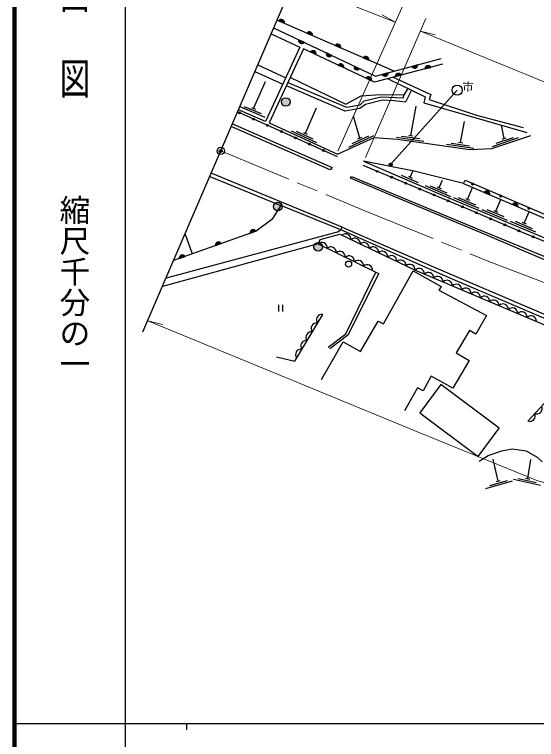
# Model space of a CAD drawing. Units: millimetres at full size, sheet at 1:1000; details may follow other scales. Extents: x 40000 to 680000, y 20000 to 380000.
# Drawn here: x 40000 to 124995, y 202409 to 320306 of the extents above; entities that cross this region are included whole.
import ezdxf
from ezdxf.enums import TextEntityAlignment as Align

# ---------------------------------------------------------------- set-up
doc = ezdxf.new("R2010")
doc.units = ezdxf.units.MM
doc.header["$LTSCALE"] = 1000
doc.header["$PDMODE"] = 32
doc.header["$PDSIZE"] = 500
doc.linetypes.add('CHAIN', pattern=[18.5, 12, -1.5, 3.5, -1.5])
for name, color, linetype, lineweight in [('M-BGD', 7, 'Continuous', 25), ('M-BGD-EXST', 7, 'Continuous', 25), ('M-BMK', 2, 'CHAIN', 13), ('M-BMK-OTRS', 5, 'Continuous', 25), ('M-BMK-SRVR', 3, 'Continuous', 25), ('M-STR-HTXT', 7, 'Continuous', 13), ('M-TTL', 2, 'Continuous', 140), ('M-TTL-BAND', 7, 'Continuous', 25)]:
    doc.layers.add(name, color=color, linetype=linetype, lineweight=lineweight)
doc.layers.add('M-OTRS', color=6, linetype='Continuous')
doc.styles.add('@ＭＳ ゴシック', font='')
doc.styles.add('ＭＳ ゴシック', font='')
doc.styles.get('@ＭＳ ゴシック').set_extended_font_data('@MS Gothic')
doc.styles.get('ＭＳ ゴシック').set_extended_font_data('MS Gothic')

msp = doc.modelspace()

# ---------------------------------------------------------------- hatches: boundary and pattern name
at = {"layer": 'M-BGD'}
for points in [[(83940, 318875, 0.82183), (83032, 319272)], [(88522, 316875, 0.82183), (87614, 317271)], [(86264, 316213, 0.82183), (87159, 315787)], [(93104, 314874, 0.82183), (92196, 315271)], [(89088, 313792, 0.82183), (88191, 314213)], [(90779, 314065, 0.82183), (91674, 313639)], [(97687, 312874, 0.82183), (96778, 313270)], [(93615, 311668, 0.82183), (92718, 312089)], [(95294, 311916, 0.82183), (96189, 311490)], [(104704, 311855, 0.82183), (105661, 312115)], [(107790, 311706, 0.82183), (106831, 311458)], [(98141, 309545, 0.82183), (97244, 309965)], [(99879, 310546, 0.82183), (100835, 310805)], [(102950, 310453, 0.82183), (101990, 310205)], [(84485, 306707, 0.41421), (83548, 306387, 0.41421), (83867, 305450, 1)], [(114405, 292939, 0.4608), (114496, 292643, 0.4608), (114774, 292780)], [(117382, 290981, 0.82183), (116472, 291371)], [(118997, 290962, 0.4608), (119089, 290666, 0.4608), (119366, 290803)], [(83191, 289714, 0.41421), (82254, 289394, 0.41421), (82573, 288457, 1)], [(121978, 289012, 0.82183), (121067, 289402)], [(123590, 288985, 0.4608), (123681, 288690, 0.4608), (123959, 288826)], [(79316, 285074, 0.82183), (78382, 284741)], [(73666, 283062, 0.82183), (72732, 282730)], [(89735, 283158, 0.41421), (88798, 282838, 0.41421), (89117, 281901, 1)], [(67766, 280962, 0.82183), (66833, 280629)]]:
    msp.add_hatch(color=256, dxfattribs=at).paths.add_polyline_path(points)
at = {"layer": 'M-BGD-EXST'}
msp.add_hatch(color=256, dxfattribs=at).paths.add_polyline_path([(101026, 295768, 0.41421), (101365, 295668, 0.41421), (101465, 296007, 1)])

# ---------------------------------------------------------------- linework, layer by layer
at = {"layer": 'M-BGD'}
for p, q in [((101815, 311071), (82736, 319401)), ((83032, 319272), (83940, 318875)), ((87614, 317271), (88522, 316875)), ((87159, 315787), (86264, 316213)), ((92196, 315271), (93104, 314874)), ((88191, 314213), (89088, 313792)), ((91674, 313639), (90779, 314065)), ((96778, 313270), (97687, 312874)), ((79610, 312135), (84171, 310032)), ((92718, 312089), (93615, 311668)), ((96189, 311490), (95294, 311916)), ((105661, 312115), (104704, 311855)), ((106831, 311458), (107790, 311706)), ((79133, 311028), (83677, 308959)), ((100835, 310805), (99879, 310546)), ((101990, 310205), (102950, 310453)), ((78909, 305044), (80842, 309389)), ((97244, 309965), (98141, 309545)), ((77411, 305354), (80173, 304182)), ((104532, 300623), (105426, 305401)), ((92600, 297170), (76310, 304466)), ((76685, 305337), (80746, 303613)), ((78587, 305181), (79232, 304908)), ((87355, 300983), (89198, 305152)), ((96220, 300219), (95199, 303751)), ((112644, 299473), (113257, 302928)), ((119746, 300137), (119317, 302294)), ((85061, 301381), (89147, 299495)), ((85868, 301339), (88592, 300082)), ((87038, 301130), (87673, 300836)), ((104185, 300672), (104878, 300574)), ((94423, 298738), (98516, 300608)), ((94980, 299322), (97709, 300569)), ((95902, 300073), (96538, 300364)), ((102220, 300345), (106675, 299713)), ((103004, 300537), (105975, 300115)), ((112297, 299522), (112991, 299424)), ((117802, 298855), (122070, 300280)), ((118418, 299377), (121264, 300327)), ((119414, 300026), (120078, 300247)), ((110332, 299195), (114788, 298563)), ((111117, 299386), (114087, 298965)), ((104446, 293852), (104873, 294844)), ((93362, 285719), (72019, 294492)), ((102950, 294168), (105706, 292984)), ((104125, 293990), (104768, 293714)), ((106855, 292491), (110989, 290715)), ((107662, 292470), (110419, 291286)), ((109159, 292154), (109675, 293356)), ((114774, 292780), (114405, 292939)), ((108837, 292292), (109480, 292016)), ((113766, 290228), (114585, 292179)), ((116472, 291371), (117382, 290981)), ((111458, 290539), (115612, 288809)), ((112265, 290528), (115035, 289374)), ((113442, 290362), (114089, 290093)), ((118381, 288306), (119181, 290210)), ((119366, 290803), (118997, 290962)), ((93114, 285291), (83344, 289257)), ((121067, 289402), (121978, 289012)), ((123959, 288826), (123590, 288985)), ((116074, 288617), (120228, 286887)), ((116881, 288606), (119651, 287452)), ((118058, 288440), (118704, 288171)), ((122997, 286384), (123776, 288241)), ((120689, 286695), (124844, 284965)), ((121497, 286683), (124267, 285530)), ((122674, 286518), (123320, 286249)), ((92737, 284975), (64683, 277442)), ((67766, 284608), (68918, 281372)), ((78382, 284741), (79316, 285074)), ((93114, 285291), (92737, 284975)), ((89428, 283015), (64086, 276054)), ((72732, 282730), (73666, 283062)), ((89428, 283015), (98825, 278402)), ((66833, 280629), (67766, 280962)), ((82997, 273118), (82997, 272000)), ((83663, 273118), (83663, 272000)), ((118763, 244435), (117937, 247990)), ((123554, 244836), (124056, 247967)), ((116760, 243248), (121091, 244467)), ((117400, 243740), (120288, 244553)), ((118426, 244340), (119100, 244530)), ((121228, 244734), (125622, 243765)), ((122025, 244866), (124954, 244220)), ((123212, 244911), (123896, 244760))]:
    msp.add_line(p, q, dxfattribs=at)
for points in [[(81766, 317148), (86458, 314993), (80895, 302925), (76467, 304830)], [(82197, 318149), (98793, 310251), (109458, 313145)], [(109711, 312204), (98602, 309328), (87078, 314735), (81484, 302696)], [(84917, 310085), (93942, 305733), (96452, 307080), (99554, 307317), (103433, 307236), (104076, 308255)], [(101644, 310116), (107761, 307286), (107492, 306509), (115204, 303940), (122797, 301909)], [(84520, 309230), (94054, 305220), (96267, 305632), (96949, 306273), (99707, 306942), (103267, 306755), (103433, 307236), (104076, 308255)], [(100734, 309880), (106874, 306894), (106623, 305915), (123414, 301126)], [(104625, 307988), (103653, 306071), (101831, 306283), (99922, 306370), (97155, 305666), (96237, 304998), (93856, 304584), (84281, 308716)], [(75477, 302530), (91730, 295431), (91424, 295031), (75292, 302099)], [(81484, 302696), (92595, 297567), (98536, 300281), (102340, 300019), (114136, 298347), (117724, 298508), (124068, 300624)], [(113114, 292810), (105059, 294808), (96808, 296433)], [(96808, 296433), (109399, 291024), (127619, 283438), (135755, 280209), (141295, 278276)], [(279566, 292810), (275856, 291978), (262920, 289677), (249179, 287194), (233650, 284324), (214215, 280880), (199440, 278744), (188703, 277086), (182752, 275821), (174592, 274951), (163706, 274653), (154818, 275270), (145617, 276778), (139100, 278547), (130063, 281853), (122691, 284880), (114370, 288439), (96763, 295761)], [(71780, 293936), (83344, 289257), (81907, 286993), (79373, 285094), (65914, 280302)], [(113114, 292810), (113386, 293377), (128182, 287008)], [(113114, 292810), (127517, 286639), (130176, 288115), (137697, 284410)], [(89428, 283015), (89763, 283701), (92972, 284558)], [(92972, 284558), (105106, 278796), (134117, 266560)], [(90000, 260953), (93524, 267053), (96356, 265481), (99219, 270417), (100100, 269977), (104931, 278604), (109454, 276081), (109115, 275460), (116825, 271368), (115102, 268348), (114086, 268941), (111939, 265272), (114010, 264032), (111371, 259549), (107819, 261497), (106520, 259083), (105606, 259590), (103474, 255831)], [(91052, 266199), (93959, 268393), (98824, 278403)], [(98824, 278403), (99331, 278182), (94268, 268177), (91363, 265913)], [(82637, 264631), (85626, 263937), (90178, 271531)], [(134574, 267338), (133154, 264498), (123588, 254202)], [(115638, 247697), (117132, 248603), (119360, 249337), (121050, 249655), (123304, 249337), (125116, 248309), (125900, 247550)]]:
    msp.add_lwpolyline(points, dxfattribs=at)
for points in [[(94848, 293987), (115197, 285510), (126206, 281020), (133447, 278154), (139097, 276280), (143160, 275125), (143070, 274764), (134798, 277254), (126649, 280272), (116657, 284518), (101915, 290659), (94728, 293706)], [(134841, 267800), (134574, 267338), (110657, 277539), (93114, 285291), (93362, 285719), (108238, 279252), (125733, 271768)], [(109415, 260146), (105984, 255506), (115501, 248427), (118936, 253014)]]:
    msp.add_lwpolyline(points, close=True, dxfattribs=at)
for centre, radius in [((84176, 306079), 700), ((76629, 304323), 150), ((78910, 303301), 150), ((81192, 302279), 150), ((83474, 301257), 150), ((85755, 300235), 150), ((88037, 299213), 150), ((90318, 298192), 150), ((99071, 294801), 150), ((101380, 293841), 150), ((103688, 292881), 150), ((105996, 291921), 150), ((108305, 290961), 150), ((110613, 290001), 150), ((82882, 289086), 700), ((112921, 289041), 150), ((115226, 288073), 150), ((117525, 287090), 150), ((119823, 286106), 150), ((122122, 285123), 150), ((124431, 284165), 150), ((89426, 282529), 700), ((94389, 279710), 500)]:
    msp.add_circle(centre, radius, dxfattribs=at)
for centre, radius, start, end in [((83446, 318984), 505, 347.58516, 145.24336), ((88029, 316983), 505, 347.58516, 145.24336), ((86754, 316089), 505, 165.72195, 323.38014), ((92611, 314983), 505, 347.58516, 145.24336), ((88598, 313914), 505, 346.03441, 143.6926), ((91269, 313940), 505, 165.72195, 323.38014), ((97193, 312982), 505, 347.58516, 145.24336), ((93125, 311790), 505, 346.03441, 143.6926), ((95784, 311792), 505, 165.72195, 323.38014), ((105157, 312079), 505, 206.35402, 4.01221), ((107335, 311488), 505, 25.68329, 183.34148), ((97651, 309666), 505, 346.03441, 143.6926), ((100331, 310770), 505, 206.35402, 4.01221), ((102494, 310235), 505, 25.68329, 183.34148), ((114577, 292830), 203, 147.74804, 345.67142), ((116888, 291086), 505, 347.97877, 145.63696), ((119169, 290853), 203, 147.74804, 345.67142), ((121484, 289117), 505, 347.97877, 145.63696), ((123762, 288876), 203, 147.74804, 345.67142), ((78882, 284815), 505, 30.76827, 188.42646), ((93908, 283750), 886, 356.31562, 132.88376), ((73232, 282804), 505, 30.76827, 188.42646), ((90023, 282357), 886, 355.57079, 132.13893), ((95399, 283043), 886, 356.31562, 132.88376), ((96889, 282335), 886, 356.31562, 132.88376), ((91504, 281630), 886, 355.57079, 132.13893), ((92985, 280903), 886, 355.57079, 132.13893), ((98380, 281627), 886, 356.31562, 132.88376), ((99870, 280919), 886, 356.31562, 132.88376), ((67332, 280703), 505, 30.76827, 188.42646), ((94467, 280176), 886, 355.57079, 132.13893), ((101361, 280212), 886, 356.31562, 132.88376), ((95948, 279449), 886, 355.57079, 132.13893), ((97429, 278722), 886, 355.57079, 132.13893), ((102851, 279504), 886, 356.31562, 132.88376), ((104342, 278796), 886, 356.31562, 132.88376), ((105863, 278121), 886, 358.84745, 135.4156), ((107383, 277480), 886, 358.84745, 135.4156), ((108903, 276839), 886, 358.84745, 135.4156), ((110424, 276197), 886, 358.84745, 135.4156), ((111944, 275556), 886, 358.84745, 135.4156), ((113464, 274915), 886, 358.84745, 135.4156), ((114985, 274274), 886, 358.84745, 135.4156), ((116505, 273633), 886, 358.84745, 135.4156), ((118025, 272991), 886, 358.84745, 135.4156), ((119546, 272350), 886, 358.84745, 135.4156), ((121066, 271709), 886, 358.84745, 135.4156), ((90035, 270654), 886, 80.77875, 217.3469), ((122586, 271068), 886, 358.84745, 135.4156), ((124107, 270427), 886, 358.84745, 135.4156), ((89187, 269239), 886, 80.77875, 217.3469), ((88338, 267823), 886, 80.77875, 217.3469), ((87490, 266408), 886, 80.77875, 217.3469), ((86642, 264993), 886, 80.77875, 217.3469), ((125034, 256239), 886, 248.82128, 25.38942), ((123910, 255031), 886, 248.82128, 25.38942)]:
    msp.add_arc(centre, radius, start, end, dxfattribs=at)
at = {"layer": 'M-BGD-EXST'}
msp.add_line((101245, 295887), (112070, 308003), dxfattribs=at)
for centre, radius in [((112070, 308003), 826), ((101245, 295887), 250)]:
    msp.add_circle(centre, radius, dxfattribs=at)
at = {"layer": 'M-BMK'}
msp.add_lwpolyline([(73581, 298123), (97047, 288392), (116975, 280252), (126797, 276506), (134282, 273902), (145524, 270379), (151724, 269203), (157068, 268671), (163387, 268442), (165151, 268516), (167814, 268628), (182681, 269865), (209543, 274067), (266664, 284327), (305987, 291442), (351906, 299739), (364867, 302212), (386725, 304965), (401818, 306572)], dxfattribs=at)
at = {"layer": 'M-BMK-OTRS'}
msp.add_line((60921, 268698), (86661, 328524), dxfattribs=at)
at = {"layer": 'M-BMK-SRVR'}
msp.add_circle((73581, 298123), 600, dxfattribs=at)
at = {"layer": 'M-OTRS'}
msp.add_point((73581, 298123), dxfattribs=at)
at = {"layer": 'M-STR-HTXT'}
for p, q in [((85403, 325602), (102005, 319056)), ((92672, 298067), (103257, 321872)), ((97127, 297056), (106991, 319630)), ((102005, 319056), (99869, 320266)), ((106100, 317591), (108480, 316985)), ((61701, 270509), (64078, 269898))]:
    msp.add_line(p, q, dxfattribs=at)
for points in [[(106100, 317591), (117880, 312765), (147115, 300806), (150973, 299344), (154787, 298302), (159981, 297486), (164334, 297196), (167829, 297196), (171811, 297493), (174574, 297897), (181913, 299383), (199487, 302698), (218677, 306096), (243984, 310712), (275529, 316424)], [(61701, 270509), (82526, 261919), (106009, 252273), (123459, 245204), (125050, 244512), (132964, 242314), (140041, 240745), (145561, 239783), (153601, 238795), (159036, 238460), (166647, 238179), (176727, 238447), (183006, 238906)]]:
    msp.add_lwpolyline(points, dxfattribs=at)
at = {"layer": 'M-TTL'}
msp.add_line((40000, 380000), (40000, 20000), dxfattribs=at)
at = {"layer": 'M-TTL-BAND'}
for p, q in [((58000, 370000), (58000, 20000)), ((40000, 205000), (579000, 205000)), ((68000, 205000), (68000, 204000))]:
    msp.add_line(p, q, dxfattribs=at)

# ---------------------------------------------------------------- texts
at = {"layer": 'M-BGD-EXST', "style": 'ＭＳ ゴシック'}
msp.add_text('市', height=1320, rotation=358.508, dxfattribs=at).set_placement((112912, 307516), align=Align.BOTTOM_LEFT)
at = {"layer": 'M-TTL-BAND', "style": '@ＭＳ ゴシック', "width": 1.4}
msp.add_text('平  面  図', height=3666, rotation=270, dxfattribs=at).set_placement((49777, 306475), align=Align.MIDDLE_RIGHT)
at = {"layer": 'M-TTL-BAND', "style": '@ＭＳ ゴシック'}
msp.add_text('縮尺千分の一', height=3666, rotation=270, dxfattribs=at).set_placement((49777, 261030), align=Align.MIDDLE_RIGHT)

doc.saveas('drawing.dxf')
